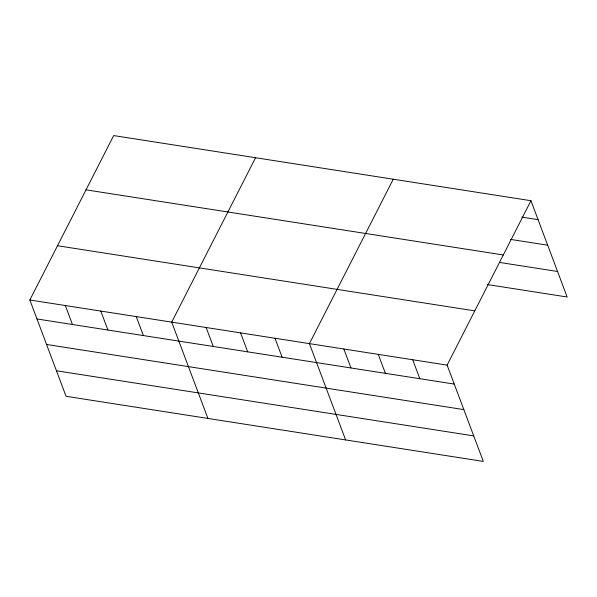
<?xml version="1.0" encoding="UTF-8"?>
<svg xmlns="http://www.w3.org/2000/svg" width="597" height="597" viewBox="0 0 597 597"><rect width="100%" height="100%" fill="white"/><g stroke="black" fill="none" stroke-linecap="round" stroke-linejoin="round"><path stroke-width="0.9" d="M530.957 200.711L447.123 365.125L483.316 461.421L66.043 396.289L29.85 299.993L113.684 135.579L530.957 200.711L567.15 297.007L487.428 284.56M255.561 157.727L171.72 322.141L207.913 418.43M393.259 179.219L309.418 343.633L345.618 439.922M521.778 217.129L538.084 219.674M510.532 239.397L547.673 245.195M86.02 189.839L503.293 254.964M499.577 262.434L557.561 271.486M57.513 245.74L474.787 310.865M29.85 299.993L447.123 365.125M36.977 318.962L454.25 384.087M46.573 344.476L463.839 409.609M56.454 370.774L473.719 435.9M412.699 359.752L419.825 378.714M378.274 354.379L385.401 373.341M343.85 349.006L350.976 367.968M274.993 338.26L282.127 357.222M240.569 332.887L247.703 351.849M206.144 327.514L213.278 346.476M136.25 316.604L143.384 335.566M100.789 311.067L107.915 330.037M65.319 305.53L72.446 324.499"/></g></svg>
